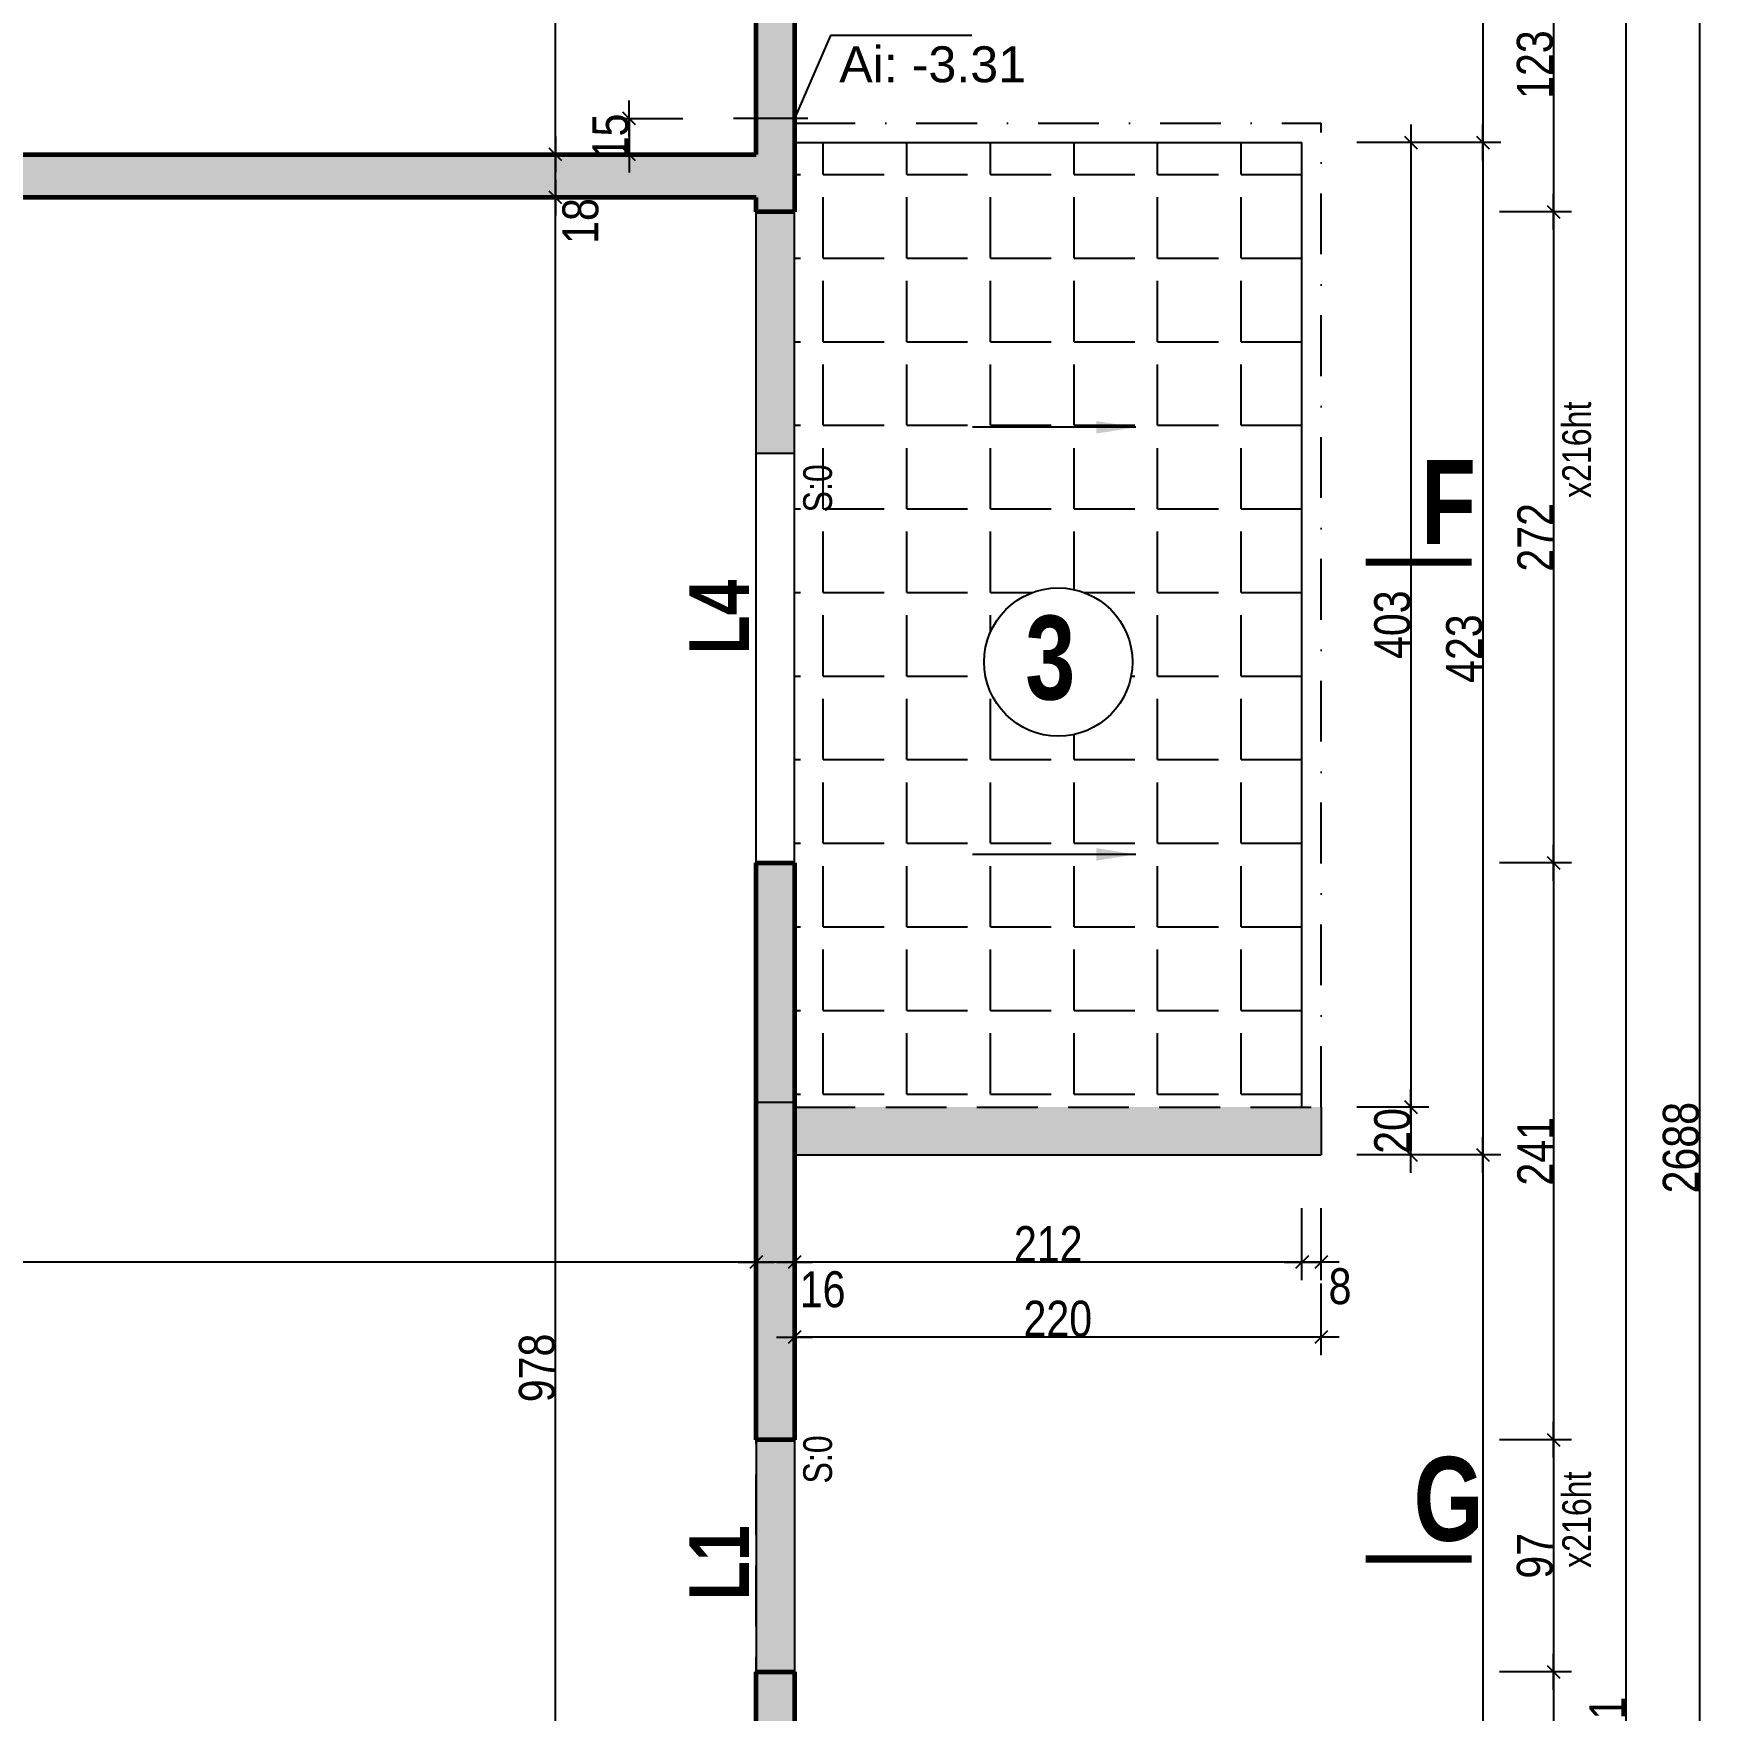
# Model space of a CAD drawing. Header units: millimetres. Extents: x -1921 to 5237, y 0 to 8595.
# Drawn here: x 1537 to 2240, y 5737 to 6437 of the extents above; entities that cross this region are included whole.
import ezdxf
from ezdxf.enums import TextEntityAlignment as Align

# ---------------------------------------------------------------- set-up
doc = ezdxf.new("R2010")
doc.units = ezdxf.units.MM
doc.linetypes.add('CACHEX2', pattern=[19.05, 12.7, -6.35])
doc.linetypes.add('TIRETPTX2', pattern=[50.8, 25.4, -12.7, 0, -12.7])
for name, color, linetype in [('01_cote_gen', 4, 'Continuous'), ('01_isolant ext', 2, 'TIRETPTX2'), ('01_linteaux', 2, 'Continuous'), ('01_murs_sup', 2, 'CACHEX2'), ('01_poch_BN', 9, 'Continuous'), ('01_poch_murs', 253, 'Continuous'), ('01_resv', 32, 'Continuous'), ('01_texte', 230, 'Continuous'), ('AA_COTES', 2, 'Continuous')]:
    doc.layers.add(name, color=color, linetype=linetype)
doc.layers.add('01_murs_coup', color=5, linetype='Continuous', lineweight=60)
doc.styles.add('ARIAL', font='arial.ttf')
doc.styles.add('impact', font='impact.ttf')
doc.styles.add('MATTE_TXT', font='arial.ttf')
doc.styles.add('STYLE2', font='ARIALN.TTF')
doc.dimstyles.new('JB50', dxfattribs={"dimscale": 0.1, "dimtxt": 150, "dimasz": 15, "dimexe": 0.1, "dimexo": 0.1, "dimgap": 0.09, "dimtad": 1, "dimdec": 1, "dimdsep": 46, "dimtxsty": 'STYLE2', "dimblk1": 'BOND_G', "dimblk2": 'BOND_D', "dimsah": 1, "dimcen": 1.5, "dimdle": 0.01, "dimse1": 1, "dimse2": 1, "dimclrd": 4, "dimclre": 2, "dimclrt": 6, "dimazin": 2, "dimtfac": 2.333333, "dimtdec": 1, "dimtix": 1, "dimtmove": 2, "dimatfit": 3, "dimldrblk": 'BOND_G', "dimfxl": 1, "dimtolj": 1, "dimtzin": 0, "dimarcsym": 0})
pattern_1 = [(135, (-32158.9156, 27422.237), (-11.2253202, 9e-16), [7.9375, -7.9375])]

# ---------------------------------------------------------------- blocks, each defined once
blk = doc.blocks.new('BOND_G')
at = {"layer": 'AA_COTES', "color": 0}
for p, q in [((0, -5), (0, 15)), ((5, 0), (-5, 0)), ((1.77, 1.77), (-1.77, -1.77))]:
    blk.add_line(p, q, dxfattribs=at)
blk = doc.blocks.new('BOND_D')
at = {"layer": 'AA_COTES', "color": 0}
for p, q in [((0, 5), (0, -15)), ((5, 0), (-5, 0)), ((-1.77, -1.77), (1.77, 1.77))]:
    blk.add_line(p, q, dxfattribs=at)
blk = doc.blocks.new('*D11')
at = {"layer": '01_cote_gen', "color": 4, "lineweight": -2, "transparency": 16777216}
blk.add_line((1755.08, 5392.4), (1755.08, 6367.4), dxfattribs=at)
at = {"layer": 'DEFPOINTS', "color": 0}
for p in [(1747.57, 6368.9), (1755.08, 6368.9), (1747.58, 5390.9)]:
    blk.add_point(p, dxfattribs=at)
at = {"layer": '01_cote_gen', "color": 4, "lineweight": -2, "transparency": 16777216, "xscale": 1.5, "yscale": 1.5, "zscale": 1.5}
for name, p, rotation in [('BOND_D', (1755.08, 6368.9), 90), ('BOND_G', (1755.08, 5390.9), 270)]:
    blk.add_blockref(name, p, dxfattribs=dict(at, rotation=rotation))
at = {"layer": '01_cote_gen', "color": 6, "transparency": 16777216, "insert": (1747.41, 5879.9), "char_height": 15, "attachment_point": 5, "rotation": 90, "style": 'STYLE2'}
blk.add_mtext('\\A1;978', dxfattribs=at)
blk = doc.blocks.new('*D12')
at = {"layer": '01_cote_gen', "color": 4, "lineweight": -2, "transparency": 16777216}
blk.add_line((1755.08, 6370.4), (1755.08, 6385.4), dxfattribs=at)
at = {"layer": 'DEFPOINTS', "color": 0}
for p in [(1711.99, 6386.9), (1755.08, 6386.9), (1711.99, 6368.9)]:
    blk.add_point(p, dxfattribs=at)
at = {"layer": '01_cote_gen', "color": 4, "lineweight": -2, "transparency": 16777216, "xscale": 1.5, "yscale": 1.5, "zscale": 1.5}
for name, p, rotation in [('BOND_D', (1755.08, 6386.9), 90), ('BOND_G', (1755.08, 6368.9), 270)]:
    blk.add_blockref(name, p, dxfattribs=dict(at, rotation=rotation))
at = {"layer": '01_cote_gen', "color": 6, "transparency": 16777216, "insert": (1765.58, 6359.08), "char_height": 15, "attachment_point": 5, "rotation": 90, "style": 'STYLE2'}
blk.add_mtext('\\A1;18', dxfattribs=at)
blk = doc.blocks.new('*D13')
at = {"layer": '01_cote_gen', "color": 4, "lineweight": -2, "transparency": 16777216}
blk.add_line((1755.08, 6388.4), (1755.08, 7298.4), dxfattribs=at)
at = {"layer": 'DEFPOINTS', "color": 0}
for p in [(1747.58, 7299.9), (1755.08, 7299.9), (1747.58, 6386.9)]:
    blk.add_point(p, dxfattribs=at)
at = {"layer": '01_cote_gen', "color": 4, "lineweight": -2, "transparency": 16777216, "xscale": 1.5, "yscale": 1.5, "zscale": 1.5}
for name, p, rotation in [('BOND_D', (1755.08, 7299.9), 90), ('BOND_G', (1755.08, 6386.9), 270)]:
    blk.add_blockref(name, p, dxfattribs=dict(at, rotation=rotation))
at = {"layer": '01_cote_gen', "color": 6, "transparency": 16777216, "insert": (1747.41, 6843.4), "char_height": 15, "attachment_point": 5, "rotation": 90, "style": 'STYLE2'}
blk.add_mtext('\\A1;913', dxfattribs=at)
blk = doc.blocks.new('*D15')
at = {"layer": '01_cote_gen', "color": 4, "lineweight": -2, "transparency": 16777216}
blk.add_line((2232.91, 7314.4), (2232.91, 4629.42), dxfattribs=at)
at = {"layer": 'DEFPOINTS', "color": 0}
for p in [(2143.47, 7315.9), (2143.74, 4627.92), (2232.91, 4627.92)]:
    blk.add_point(p, dxfattribs=at)
at = {"layer": '01_cote_gen', "color": 4, "lineweight": -2, "transparency": 16777216, "xscale": 1.5, "yscale": 1.5, "zscale": 1.5}
for name, p, rotation in [('BOND_G', (2232.91, 7315.9), 90), ('BOND_D', (2232.91, 4627.92), 270)]:
    blk.add_blockref(name, p, dxfattribs=dict(at, rotation=rotation))
at = {"layer": '01_cote_gen', "color": 6, "transparency": 16777216, "insert": (2225.25, 5971.91), "char_height": 15, "attachment_point": 5, "rotation": 90, "style": 'STYLE2'}
blk.add_mtext('\\A1;2688', dxfattribs=at)
blk = doc.blocks.new('*D52')
at = {"layer": '01_cote_gen', "color": 4, "lineweight": -2, "transparency": 16777216}
blk.add_line((2202.17, 6817.41), (2202.17, 4629.42), dxfattribs=at)
at = {"layer": 'DEFPOINTS', "color": 0}
for p in [(2162.95, 6818.91), (2143.48, 4627.92), (2202.17, 4627.92)]:
    blk.add_point(p, dxfattribs=at)
at = {"layer": '01_cote_gen', "color": 4, "lineweight": -2, "transparency": 16777216, "xscale": 1.5, "yscale": 1.5, "zscale": 1.5}
for name, p, rotation in [('BOND_G', (2202.17, 6818.91), 90), ('BOND_D', (2202.17, 4627.92), 270)]:
    blk.add_blockref(name, p, dxfattribs=dict(at, rotation=rotation))
at = {"layer": '01_cote_gen', "color": 6, "transparency": 16777216, "insert": (2194.51, 5723.41), "char_height": 15, "attachment_point": 5, "rotation": 90, "style": 'STYLE2'}
blk.add_mtext('\\A1;2191', dxfattribs=at)
blk = doc.blocks.new('*D56')
at = {"layer": '01_cote_gen', "color": 4, "lineweight": -2, "transparency": 16777216}
blk.add_line((2171.93, 6484.41), (2171.93, 6364.41), dxfattribs=at)
at = {"layer": 'DEFPOINTS', "color": 0}
for p in [(2143.47, 6485.91), (2143.47, 6362.91), (2171.93, 6362.91)]:
    blk.add_point(p, dxfattribs=at)
at = {"layer": '01_cote_gen', "color": 4, "lineweight": -2, "transparency": 16777216, "xscale": 1.5, "yscale": 1.5, "zscale": 1.5}
for name, p, rotation in [('BOND_G', (2171.93, 6485.91), 90), ('BOND_D', (2171.93, 6362.91), 270)]:
    blk.add_blockref(name, p, dxfattribs=dict(at, rotation=rotation))
at = {"layer": '01_cote_gen', "color": 6, "transparency": 16777216, "insert": (2164.27, 6424.41), "char_height": 15, "attachment_point": 5, "rotation": 90, "style": 'STYLE2'}
blk.add_mtext('\\A1;123', dxfattribs=at)
blk = doc.blocks.new('*D57')
at = {"layer": '01_cote_gen', "color": 4, "lineweight": -2, "transparency": 16777216}
blk.add_line((2171.93, 6361.41), (2171.93, 6092.41), dxfattribs=at)
at = {"layer": 'DEFPOINTS', "color": 0}
for p in [(2149.43, 6362.91), (2143.47, 6090.91), (2171.93, 6090.91)]:
    blk.add_point(p, dxfattribs=at)
at = {"layer": '01_cote_gen', "color": 4, "lineweight": -2, "transparency": 16777216, "xscale": 1.5, "yscale": 1.5, "zscale": 1.5}
for name, p, rotation in [('BOND_G', (2171.93, 6362.91), 90), ('BOND_D', (2171.93, 6090.91), 270)]:
    blk.add_blockref(name, p, dxfattribs=dict(at, rotation=rotation))
at = {"layer": '01_cote_gen', "color": 6, "transparency": 16777216, "insert": (2164.39, 6226.91), "char_height": 15, "attachment_point": 5, "rotation": 90, "style": 'STYLE2'}
blk.add_mtext('\\A1;272', dxfattribs=at)
blk = doc.blocks.new('*D58')
at = {"layer": '01_cote_gen', "color": 4, "lineweight": -2, "transparency": 16777216}
blk.add_line((2171.93, 6089.41), (2171.93, 5851.41), dxfattribs=at)
at = {"layer": 'DEFPOINTS', "color": 0}
for p in [(2143.47, 6090.91), (2143.47, 5849.91), (2171.93, 5849.91)]:
    blk.add_point(p, dxfattribs=at)
at = {"layer": '01_cote_gen', "color": 4, "lineweight": -2, "transparency": 16777216, "xscale": 1.5, "yscale": 1.5, "zscale": 1.5}
for name, p, rotation in [('BOND_G', (2171.93, 6090.91), 90), ('BOND_D', (2171.93, 5849.91), 270)]:
    blk.add_blockref(name, p, dxfattribs=dict(at, rotation=rotation))
at = {"layer": '01_cote_gen', "color": 6, "transparency": 16777216, "insert": (2164.39, 5970.41), "char_height": 15, "attachment_point": 5, "rotation": 90, "style": 'STYLE2'}
blk.add_mtext('\\A1;241', dxfattribs=at)
blk = doc.blocks.new('*D59')
at = {"layer": '01_cote_gen', "color": 4, "lineweight": -2, "transparency": 16777216}
blk.add_line((2171.93, 5848.41), (2171.93, 5754.41), dxfattribs=at)
at = {"layer": 'DEFPOINTS', "color": 0}
for p in [(2149.43, 5849.91), (2143.47, 5752.91), (2171.93, 5752.91)]:
    blk.add_point(p, dxfattribs=at)
at = {"layer": '01_cote_gen', "color": 4, "lineweight": -2, "transparency": 16777216, "xscale": 1.5, "yscale": 1.5, "zscale": 1.5}
for name, p, rotation in [('BOND_G', (2171.93, 5849.91), 90), ('BOND_D', (2171.93, 5752.91), 270)]:
    blk.add_blockref(name, p, dxfattribs=dict(at, rotation=rotation))
at = {"layer": '01_cote_gen', "color": 6, "transparency": 16777216, "insert": (2164.27, 5801.41), "char_height": 15, "attachment_point": 5, "rotation": 90, "style": 'STYLE2'}
blk.add_mtext('\\A1;97', dxfattribs=at)
blk = doc.blocks.new('*D60')
at = {"layer": '01_cote_gen', "color": 4, "lineweight": -2, "transparency": 16777216}
blk.add_line((2171.93, 5751.41), (2171.93, 5563.4), dxfattribs=at)
at = {"layer": 'DEFPOINTS', "color": 0}
for p in [(2143.47, 5752.91), (2143.47, 5561.9), (2171.93, 5561.9)]:
    blk.add_point(p, dxfattribs=at)
at = {"layer": '01_cote_gen', "color": 4, "lineweight": -2, "transparency": 16777216, "xscale": 1.5, "yscale": 1.5, "zscale": 1.5}
for name, p, rotation in [('BOND_G', (2171.93, 5752.91), 90), ('BOND_D', (2171.93, 5561.9), 270)]:
    blk.add_blockref(name, p, dxfattribs=dict(at, rotation=rotation))
at = {"layer": '01_cote_gen', "color": 6, "transparency": 16777216, "insert": (2164.27, 5657.4), "char_height": 15, "attachment_point": 5, "rotation": 90, "style": 'STYLE2'}
blk.add_mtext('\\A1;191', dxfattribs=at)
blk = doc.blocks.new('*D462')
at = {"layer": '01_cote_gen', "color": 4, "lineweight": -2, "ltscale": 2, "transparency": 16777216}
blk.add_line((2142.41, 6817.41), (2142.41, 6393.41), dxfattribs=at)
at = {"layer": 'DEFPOINTS', "color": 0, "ltscale": 2}
for p in [(2149.43, 6818.91), (2066.92, 6391.91), (2142.41, 6391.91)]:
    blk.add_point(p, dxfattribs=at)
at = {"layer": '01_cote_gen', "color": 4, "lineweight": -2, "ltscale": 2, "transparency": 16777216, "xscale": 1.5, "yscale": 1.5, "zscale": 1.5}
for name, p, rotation in [('BOND_G', (2142.41, 6818.91), 90), ('BOND_D', (2142.41, 6391.91), 270)]:
    blk.add_blockref(name, p, dxfattribs=dict(at, rotation=rotation))
at = {"layer": '01_cote_gen', "color": 6, "ltscale": 2, "transparency": 16777216, "insert": (2134.87, 6605.41), "char_height": 15, "attachment_point": 5, "rotation": 90, "style": 'STYLE2'}
blk.add_mtext('\\A1;427', dxfattribs=at)
blk = doc.blocks.new('*D463')
at = {"layer": '01_cote_gen', "color": 4, "lineweight": -2, "ltscale": 2, "transparency": 16777216}
blk.add_line((2142.41, 6390.41), (2142.41, 5970.41), dxfattribs=at)
at = {"layer": 'DEFPOINTS', "color": 0, "ltscale": 2}
for p in [(2066.92, 6391.91), (2074.92, 5968.91), (2142.41, 5968.91)]:
    blk.add_point(p, dxfattribs=at)
at = {"layer": '01_cote_gen', "color": 4, "lineweight": -2, "ltscale": 2, "transparency": 16777216, "xscale": 1.5, "yscale": 1.5, "zscale": 1.5}
for name, p, rotation in [('BOND_G', (2142.41, 6391.91), 90), ('BOND_D', (2142.41, 5968.91), 270)]:
    blk.add_blockref(name, p, dxfattribs=dict(at, rotation=rotation))
at = {"layer": '01_cote_gen', "color": 6, "ltscale": 2, "transparency": 16777216, "insert": (2134.74, 6180.41), "char_height": 15, "attachment_point": 5, "rotation": 90, "style": 'STYLE2'}
blk.add_mtext('\\A1;423', dxfattribs=at)
blk = doc.blocks.new('*D464')
at = {"layer": '01_cote_gen', "color": 4, "lineweight": -2, "ltscale": 2, "transparency": 16777216}
blk.add_line((2112.37, 6390.41), (2112.37, 5990.41), dxfattribs=at)
at = {"layer": 'DEFPOINTS', "color": 0, "ltscale": 2}
for p in [(2066.92, 6391.91), (2035.03, 5988.91), (2112.37, 5988.91)]:
    blk.add_point(p, dxfattribs=at)
at = {"layer": '01_cote_gen', "color": 4, "lineweight": -2, "ltscale": 2, "transparency": 16777216, "xscale": 1.5, "yscale": 1.5, "zscale": 1.5}
for name, p, rotation in [('BOND_G', (2112.37, 6391.91), 90), ('BOND_D', (2112.37, 5988.91), 270)]:
    blk.add_blockref(name, p, dxfattribs=dict(at, rotation=rotation))
at = {"layer": '01_cote_gen', "color": 6, "ltscale": 2, "transparency": 16777216, "insert": (2104.7, 6190.41), "char_height": 15, "attachment_point": 5, "rotation": 90, "style": 'STYLE2'}
blk.add_mtext('\\A1;403', dxfattribs=at)
blk = doc.blocks.new('*D465')
at = {"layer": '01_cote_gen', "color": 4, "lineweight": -2, "ltscale": 2, "transparency": 16777216}
blk.add_line((2112.37, 5987.41), (2112.37, 5970.41), dxfattribs=at)
at = {"layer": 'DEFPOINTS', "color": 0, "ltscale": 2}
for p in [(2011.03, 5988.91), (2011.03, 5968.91), (2112.37, 5968.91)]:
    blk.add_point(p, dxfattribs=at)
at = {"layer": '01_cote_gen', "color": 4, "lineweight": -2, "ltscale": 2, "transparency": 16777216, "xscale": 1.5, "yscale": 1.5, "zscale": 1.5}
for name, p, rotation in [('BOND_G', (2112.37, 5988.91), 90), ('BOND_D', (2112.37, 5968.91), 270)]:
    blk.add_blockref(name, p, dxfattribs=dict(at, rotation=rotation))
at = {"layer": '01_cote_gen', "color": 6, "ltscale": 2, "transparency": 16777216, "insert": (2104.7, 5978.91), "char_height": 15, "attachment_point": 5, "rotation": 90, "style": 'STYLE2'}
blk.add_mtext('\\A1;20', dxfattribs=at)
blk = doc.blocks.new('*D466')
at = {"layer": '01_cote_gen', "color": 4, "lineweight": -2, "ltscale": 2, "transparency": 16777216}
blk.add_line((2142.41, 5967.41), (2142.41, 5395.41), dxfattribs=at)
at = {"layer": 'DEFPOINTS', "color": 0, "ltscale": 2}
for p in [(2119.91, 5968.91), (2066.92, 5393.91), (2142.41, 5393.91)]:
    blk.add_point(p, dxfattribs=at)
at = {"layer": '01_cote_gen', "color": 4, "lineweight": -2, "ltscale": 2, "transparency": 16777216, "xscale": 1.5, "yscale": 1.5, "zscale": 1.5}
for name, p, rotation in [('BOND_G', (2142.41, 5968.91), 90), ('BOND_D', (2142.41, 5393.91), 270)]:
    blk.add_blockref(name, p, dxfattribs=dict(at, rotation=rotation))
at = {"layer": '01_cote_gen', "color": 6, "ltscale": 2, "transparency": 16777216, "insert": (2134.78, 5681.41), "char_height": 15, "attachment_point": 5, "rotation": 90, "style": 'STYLE2'}
blk.add_mtext('\\A1;575', dxfattribs=at)
blk = doc.blocks.new('*D624')
at = {"layer": '01_cote_gen', "color": 4, "lineweight": -2, "transparency": 16777216}
blk.add_line((2073.42, 5892.71), (1856.42, 5892.71), dxfattribs=at)
at = {"layer": 'DEFPOINTS', "color": 0}
for p in [(2074.92, 5968.91), (1854.92, 5926.95), (1854.92, 5892.71)]:
    blk.add_point(p, dxfattribs=at)
at = {"layer": '01_cote_gen', "color": 4, "lineweight": -2, "transparency": 16777216, "xscale": 1.5, "yscale": 1.5, "zscale": 1.5, "rotation": 180}
blk.add_blockref('BOND_D', (1854.92, 5892.71), dxfattribs=at)
at = {"layer": '01_cote_gen', "color": 4, "lineweight": -2, "transparency": 16777216, "xscale": 1.5, "yscale": 1.5, "zscale": 1.5}
blk.add_blockref('BOND_G', (2074.92, 5892.71), dxfattribs=at)
at = {"layer": '01_cote_gen', "color": 6, "transparency": 16777216, "insert": (1964.92, 5900.38), "char_height": 15, "attachment_point": 5, "style": 'STYLE2'}
blk.add_mtext('\\A1;220', dxfattribs=at)
blk = doc.blocks.new('*D625')
at = {"layer": '01_cote_gen', "color": 4, "lineweight": -2, "transparency": 16777216}
blk.add_line((2073.42, 5924.1), (2068.42, 5924.1), dxfattribs=at)
at = {"layer": 'DEFPOINTS', "color": 0}
for p in [(2066.92, 5988.91), (2074.92, 5968.91), (2066.92, 5924.1)]:
    blk.add_point(p, dxfattribs=at)
at = {"layer": '01_cote_gen', "color": 4, "lineweight": -2, "transparency": 16777216, "xscale": 1.5, "yscale": 1.5, "zscale": 1.5, "rotation": 180}
blk.add_blockref('BOND_D', (2066.92, 5924.1), dxfattribs=at)
at = {"layer": '01_cote_gen', "color": 4, "lineweight": -2, "transparency": 16777216, "xscale": 1.5, "yscale": 1.5, "zscale": 1.5}
blk.add_blockref('BOND_G', (2074.92, 5924.1), dxfattribs=at)
at = {"layer": '01_cote_gen', "color": 6, "transparency": 16777216, "insert": (2082.81, 5913.94), "char_height": 15, "attachment_point": 5, "style": 'STYLE2'}
blk.add_mtext('\\A1;8', dxfattribs=at)
blk = doc.blocks.new('*D626')
at = {"layer": '01_cote_gen', "color": 4, "lineweight": -2, "transparency": 16777216}
blk.add_line((2065.42, 5924.1), (1856.42, 5924.1), dxfattribs=at)
at = {"layer": 'DEFPOINTS', "color": 0}
for p in [(1854.92, 5938.54), (2066.92, 5938.54), (1854.92, 5924.1)]:
    blk.add_point(p, dxfattribs=at)
at = {"layer": '01_cote_gen', "color": 4, "lineweight": -2, "transparency": 16777216, "xscale": 1.5, "yscale": 1.5, "zscale": 1.5, "rotation": 180}
blk.add_blockref('BOND_D', (1854.92, 5924.1), dxfattribs=at)
at = {"layer": '01_cote_gen', "color": 4, "lineweight": -2, "transparency": 16777216, "xscale": 1.5, "yscale": 1.5, "zscale": 1.5}
blk.add_blockref('BOND_G', (2066.92, 5924.1), dxfattribs=at)
at = {"layer": '01_cote_gen', "color": 6, "transparency": 16777216, "insert": (1960.92, 5931.64), "char_height": 15, "attachment_point": 5, "style": 'STYLE2'}
blk.add_mtext('\\A1;212', dxfattribs=at)
blk = doc.blocks.new('*D627')
at = {"layer": '01_cote_gen', "color": 4, "lineweight": -2, "transparency": 16777216}
blk.add_line((1853.42, 5924.1), (1840.42, 5924.1), dxfattribs=at)
at = {"layer": 'DEFPOINTS', "color": 0}
for p in [(1838.92, 5946.6), (1854.92, 5946.6), (1838.92, 5924.1)]:
    blk.add_point(p, dxfattribs=at)
at = {"layer": '01_cote_gen', "color": 4, "lineweight": -2, "transparency": 16777216, "xscale": 1.5, "yscale": 1.5, "zscale": 1.5, "rotation": 180}
blk.add_blockref('BOND_D', (1838.92, 5924.1), dxfattribs=at)
at = {"layer": '01_cote_gen', "color": 4, "lineweight": -2, "transparency": 16777216, "xscale": 1.5, "yscale": 1.5, "zscale": 1.5}
blk.add_blockref('BOND_G', (1854.92, 5924.1), dxfattribs=at)
at = {"layer": '01_cote_gen', "color": 6, "transparency": 16777216, "insert": (1866.68, 5912.66), "char_height": 15, "attachment_point": 5, "style": 'STYLE2'}
blk.add_mtext('\\A1;16', dxfattribs=at)
blk = doc.blocks.new('*D628')
at = {"layer": '01_cote_gen', "color": 4, "lineweight": -2, "transparency": 16777216}
blk.add_line((1837.42, 5924.1), (1169.42, 5924.1), dxfattribs=at)
at = {"layer": 'DEFPOINTS', "color": 0}
for p in [(1167.92, 5944.53), (1838.92, 5944.52), (1167.92, 5924.1)]:
    blk.add_point(p, dxfattribs=at)
at = {"layer": '01_cote_gen', "color": 4, "lineweight": -2, "transparency": 16777216, "xscale": 1.5, "yscale": 1.5, "zscale": 1.5, "rotation": 180}
blk.add_blockref('BOND_D', (1167.92, 5924.1), dxfattribs=at)
at = {"layer": '01_cote_gen', "color": 4, "lineweight": -2, "transparency": 16777216, "xscale": 1.5, "yscale": 1.5, "zscale": 1.5}
blk.add_blockref('BOND_G', (1838.92, 5924.1), dxfattribs=at)
at = {"layer": '01_cote_gen', "color": 6, "transparency": 16777216, "insert": (1503.42, 5931.77), "char_height": 15, "attachment_point": 5, "style": 'STYLE2'}
blk.add_mtext('\\A1;671', dxfattribs=at)
blk = doc.blocks.new('*D651')
at = {"layer": '01_resv', "color": 4, "lineweight": -2, "transparency": 16777216}
for p, q in [((1785.81, 6403.38), (1785.81, 6404.88)), ((1785.81, 6401.88), (1785.81, 6386.9)), ((1785.81, 6385.4), (1785.81, 6383.9))]:
    blk.add_line(p, q, dxfattribs=at)
at = {"layer": 'DEFPOINTS', "color": 0}
for p in [(1841.42, 6401.88), (1785.81, 6386.9), (1838.92, 6386.9)]:
    blk.add_point(p, dxfattribs=at)
at = {"layer": '01_resv', "color": 4, "lineweight": -2, "transparency": 16777216, "xscale": 1.5, "yscale": 1.5, "zscale": 1.5}
for name, p, rotation in [('BOND_G', (1785.81, 6401.88), 270), ('BOND_D', (1785.81, 6386.9), 90)]:
    blk.add_blockref(name, p, dxfattribs=dict(at, rotation=rotation))
at = {"layer": '01_resv', "color": 6, "transparency": 16777216, "insert": (1778.14, 6394.39), "char_height": 15, "attachment_point": 5, "rotation": 90, "style": 'STYLE2'}
blk.add_mtext('\\A1;15', dxfattribs=at)

msp = doc.modelspace()

# ---------------------------------------------------------------- hatches: boundary and pattern name
at = {"layer": '01_murs_sup', "ltscale": 2}
h = msp.add_hatch(dxfattribs=at)
h.set_pattern_fill('DASH', color=256, scale=2.5, angle=135)
h.set_pattern_definition(pattern_1)
h.paths.add_polyline_path([(1855.99, 6838.91), (1854.92, 6838.91), (1838.92, 6840.91), (1838.92, 6386.9), (1167.92, 6386.9), (1167.92, 6686.9), (1149.92, 6686.9), (1149.92, 5740.9), (1167.92, 5740.9), (1167.92, 6368.9), (1838.92, 6368.9), (1838.92, 6261.91), (1854.92, 6261.91), (1854.92, 6818.91), (1855.99, 6818.91)])
h = msp.add_hatch(dxfattribs=at)
h.set_pattern_fill('DASH', color=256, scale=2.5, angle=135)
h.set_pattern_definition(pattern_1)
h.paths.add_polyline_path([(336.92, 6007.92), (364.92, 6007.92), (364.92, 6023.92), (320.92, 6023.92), (320.92, 5895.92), (336.92, 5895.92)])
h.paths.add_polyline_path([(336.92, 5798.92), (320.92, 5798.92), (320.92, 5457.91), (548.92, 5457.91), (548.92, 5437.91), (564.92, 5437.91), (564.92, 5457.91), (1007.96, 5457.91), (1007.93, 5004.84), (1025.92, 5004.84), (1025.92, 5726.91), (1007.92, 5726.91), (1007.92, 5475.91), (336.92, 5475.91)])
h.paths.add_polyline_path([(1167.92, 5638.9), (1149.92, 5638.9), (1149.92, 5372.9), (1184.92, 5372.9), (1184.92, 5196.9), (1149.92, 5196.91), (1149.92, 5039.91), (1167.92, 5039.91), (1167.92, 5178.91), (1202.92, 5178.91), (1202.92, 5372.9), (1838.92, 5372.9), (1838.92, 5346.91), (1854.92, 5346.91), (1854.92, 5968.91), (2074.92, 5968.91), (2074.92, 5988.91), (1854.92, 5988.91), (1854.92, 5990.91), (1838.92, 5990.91), (1838.92, 5390.9), (1167.92, 5390.9)])
h.paths.add_polyline_path([(1167.92, 4937.91), (1149.92, 4937.91), (1149.92, 4645.92), (1142.92, 4645.92), (1142.92, 4627.85), (1854.92, 4627.85), (1854.92, 5061.91), (2074.92, 5061.91), (2074.92, 5081.91), (1854.92, 5081.91), (1854.92, 5164.91), (1838.92, 5164.91), (1838.92, 4645.85), (1167.92, 4645.85)])
h.paths.add_polyline_path([(1040.92, 4645.85), (990.92, 4645.92), (990.92, 4878.92), (1025.92, 4878.92), (1025.92, 4902.84), (1007.92, 4902.84), (1007.92, 4894.92), (972.92, 4894.92), (972.92, 4645.92), (821.92, 4645.85), (821.92, 4627.85), (1040.92, 4627.85)])
h.paths.add_polyline_path([(819.9, 4645.85), (336.92, 4645.92), (336.92, 4963.91), (320.92, 4963.91), (320.92, 4627.92), (819.9, 4627.85)])
h.paths.add_polyline_path([(336.92, 5172.91), (364.92, 5172.91), (364.92, 5188.91), (320.92, 5188.91), (320.92, 5060.91), (336.92, 5060.91)], flags=17)
h.paths.add_polyline_path([(564.92, 5340.91), (548.92, 5340.91), (548.92, 5188.91), (461.92, 5188.91), (461.92, 5172.91), (564.92, 5172.91)], flags=17)
at = {"layer": '01_poch_BN'}
h = msp.add_hatch(dxfattribs=at)
h.set_pattern_fill('ANGLE', color=256, scale=5)
h.set_pattern_definition([(0, (-40566.967, 43643.463), (0, 34.925), [25.4, -9.525]), (90, (-40566.967, 43643.463), (-34.925, 2e-15), [25.4, -9.525])])
h.paths.add_polyline_path([(2066.92, 6391.91), (1854.92, 6391.91), (1854.92, 6362.91), (1854.92, 6090.91), (1854.92, 5988.91), (2066.92, 5988.91)])
h.paths.add_polyline_path([(1996.09, 6174.81, -1), (1934.13, 6174.81, -1)], flags=16)
h.paths.add_polyline_path([(1940.93, 6149.41), (1982.6, 6149.41), (1982.6, 6203.98), (1940.93, 6203.98)], flags=24)
h.paths.add_polyline_path([(1873.93, 6234.22), (1873.93, 6260.55), (1855.32, 6260.55), (1855.32, 6234.22)], flags=24)
at = {"layer": '01_poch_murs'}
h = msp.add_hatch(color=256, dxfattribs=at)
h.dxf.hatch_style = 1
h.paths.add_polyline_path([(1471.92, 7315.9), (1469.92, 7315.9), (1469.92, 7527.91), (1449.92, 7527.91), (1449.92, 7315.9), (1335.92, 7315.9), (1335.92, 7299.9), (1471.92, 7299.9)])
h.paths.add_polyline_path([(1854.92, 7315.9), (1652.92, 7315.9), (1652.92, 7299.9), (1838.92, 7299.9), (1838.92, 7111.91), (1854.92, 7111.91)])
h.paths.add_polyline_path([(1167.92, 6638.9), (1149.92, 6638.9), (1167.92, 6638.9), (1167.92, 6368.9), (1838.92, 6368.9), (1838.92, 6362.91), (1854.92, 6362.91), (1854.92, 6485.91), (1838.92, 6485.91), (1838.92, 6386.9), (1167.92, 6386.9)])
h = msp.add_hatch(color=256, dxfattribs=at)
h.dxf.hatch_style = 1
h.paths.add_polyline_path([(1854.92, 6090.91), (1838.92, 6090.91), (1838.92, 5849.91), (1854.92, 5849.91)])
h.paths.add_polyline_path([(1854.92, 5752.91), (1838.92, 5752.91), (1838.92, 5561.9), (1854.92, 5561.9)])
h.paths.add_polyline_path([(1167.92, 5638.9), (1149.92, 5638.9), (1149.92, 5372.9), (1184.92, 5372.9), (1184.92, 5196.9), (1149.92, 5196.91), (1149.92, 5039.91), (1167.92, 5039.91), (1167.92, 5178.91), (1202.92, 5178.91), (1202.92, 5372.9), (1838.92, 5372.9), (1838.92, 5256.9), (1854.92, 5256.9), (1854.92, 5464.9), (1838.92, 5464.9), (1838.92, 5390.9), (1167.92, 5390.9)])

# ---------------------------------------------------------------- linework, layer by layer
at = {"layer": '01_isolant ext'}
for p in [(1854.92, 6399.91), (2074.92, 5988.91)]:
    msp.add_line(p, (2074.92, 6399.91), dxfattribs=at)
at = {"layer": '01_linteaux'}
for p, q in [((1854.92, 6391.91), (2066.92, 6391.91)), ((2066.92, 5988.91), (2066.92, 6391.91)), ((1838.92, 6090.91), (1838.92, 6362.91)), ((1854.92, 6090.91), (1854.92, 6362.91)), ((2074.92, 5988.91), (2074.92, 5968.91)), ((1854.92, 5968.91), (2074.92, 5968.91)), ((1838.92, 5849.91), (1838.92, 5752.91)), ((1854.92, 5849.91), (1854.92, 5752.91))]:
    msp.add_line(p, q, dxfattribs=at)
at = {"layer": '01_murs_coup'}
for p, q in [((1838.92, 6386.9), (1838.92, 6485.91)), ((1854.92, 6485.91), (1854.92, 6362.91)), ((1167.92, 6386.9), (1838.92, 6386.9)), ((1838.92, 6368.9), (1167.92, 6368.9)), ((1838.92, 6362.91), (1838.92, 6368.9)), ((1854.92, 6362.91), (1838.92, 6362.91)), ((1838.92, 6090.91), (1854.92, 6090.91)), ((1838.92, 5849.91), (1838.92, 6090.91)), ((1854.92, 6090.91), (1854.92, 5849.91)), ((1854.92, 5849.91), (1838.92, 5849.91)), ((1838.92, 5752.91), (1854.92, 5752.91)), ((1838.92, 5561.9), (1838.92, 5752.91)), ((1854.92, 5752.91), (1854.92, 5561.9))]:
    msp.add_line(p, q, dxfattribs=at)
at = {"layer": '01_murs_sup', "ltscale": 2}
for p, q in [((1838.92, 6840.91), (1838.92, 6386.9)), ((1854.92, 6261.91), (1854.92, 6818.91)), ((1167.92, 6386.9), (1838.92, 6386.9)), ((1838.92, 6368.9), (1167.92, 6368.9)), ((1838.92, 6261.91), (1838.92, 6368.9)), ((1854.92, 6261.91), (1838.92, 6261.91)), ((1838.92, 5990.91), (1854.92, 5990.91)), ((1838.92, 5390.9), (1838.92, 5990.91)), ((1854.92, 5990.91), (1854.92, 5988.91)), ((1854.92, 5988.91), (2074.92, 5988.91)), ((1854.92, 5968.91), (1854.92, 5346.91))]:
    msp.add_line(p, q, dxfattribs=at)
at = {"layer": '01_resv'}
msp.add_line((1860.56, 6401.88), (1829.5, 6401.88), dxfattribs=at)
msp.add_solid([(1839.25, 6394.08), (1855.24, 6394.08), (1855.24, 6409.88), (1839.25, 6409.87)], dxfattribs=at)
at = {"layer": '01_texte'}
for p, q in [((1869.92, 6436.54), (1854.92, 6401.88)), ((1929.02, 6436.54), (1869.92, 6436.54)), ((1997.5, 6272.88), (1929.26, 6272.88)), ((1997.5, 6094.45), (1929.26, 6094.45))]:
    msp.add_line(p, q, dxfattribs=at)
at = {"layer": '01_texte', "const_width": 3}
for points in [[(2137.81, 6216.54), (2093.56, 6216.54)], [(2137.81, 5800.04), (2093.56, 5800.04)]]:
    msp.add_lwpolyline(points, dxfattribs=at)
at = {"layer": '01_texte'}
msp.add_circle((1965.11, 6174.81), 30.98, dxfattribs=at)
for points in [[(1997.5, 6272.88), (1981.06, 6275.49), (1981.06, 6272.88)], [(1997.5, 6272.88), (1981.06, 6270.27), (1981.06, 6272.88)], [(1997.5, 6094.45), (1981.06, 6097.06), (1981.06, 6094.45)], [(1997.5, 6094.45), (1981.06, 6091.84), (1981.06, 6094.45)]]:
    msp.add_solid(points, dxfattribs=at)

# ---------------------------------------------------------------- texts
at = {"layer": '01_texte', "style": 'ARIAL'}
msp.add_text('Ai: -3.31', height=15, dxfattribs=at).set_placement((1873.62, 6417.05))
at = {"layer": '01_texte', "style": 'MATTE_TXT', "width": 0.8}
for s, p in [('x216ht', (2191.24, 6263.48)), ('S:0', (1874.18, 6247.38)), ('S:0', (1874.18, 5841.67)), ('x216ht', (2191.24, 5816.48))]:
    msp.add_text(s, height=12, rotation=90, dxfattribs=at).set_placement(p, align=Align.BOTTOM_CENTER)
at = {"layer": '01_texte', "style": 'impact'}
for s, height, rotation, p in [('F', 35, 0, (2128.15, 6213.69)), ('L4', 25, 90, (1843.43, 6193.64)), ('G', 35, 0, (2128.15, 5797.19)), ('L1', 25, 90, (1843.43, 5798.5))]:
    msp.add_text(s, height=height, rotation=rotation, dxfattribs=at).set_placement(p, align=Align.BOTTOM_CENTER)
msp.add_text('3', height=35, dxfattribs=at).set_placement((1961.77, 6176.69), align=Align.MIDDLE_CENTER)

# ---------------------------------------------------------------- dimensions: what is measured, and where the dimension line sits
at = {"layer": '01_cote_gen'}
for base, p1, p2, picture, middle in [((2232.91, 4627.92), (2143.47, 7315.9), (2143.74, 4627.92), '*D15', (2225.25, 5971.91)), ((1755.08, 7299.9), (1747.58, 6386.9), (1747.58, 7299.9), '*D13', (1747.41, 6843.4)), ((2202.17, 4627.92), (2162.95, 6818.91), (2143.48, 4627.92), '*D52', (2194.51, 5723.41)), ((2171.93, 6362.91), (2143.47, 6485.91), (2143.47, 6362.91), '*D56', (2164.27, 6424.41)), ((1755.08, 6368.9), (1747.58, 5390.9), (1747.57, 6368.9), '*D11', (1747.41, 5879.9)), ((2171.93, 6090.91), (2149.43, 6362.91), (2143.47, 6090.91), '*D57', (2164.39, 6226.91)), ((2171.93, 5849.91), (2143.47, 6090.91), (2143.47, 5849.91), '*D58', (2164.39, 5970.41)), ((2171.93, 5752.91), (2149.43, 5849.91), (2143.47, 5752.91), '*D59', (2164.27, 5801.41)), ((2171.93, 5561.9), (2143.47, 5752.91), (2143.47, 5561.9), '*D60', (2164.27, 5657.4))]:
    dim = msp.add_linear_dim(base=base, p1=p1, p2=p2, angle=90, dimstyle='JB50', dxfattribs=at)
    dim.commit()
    dim.dimension.update_dxf_attribs({"geometry": picture, "text_midpoint": middle})
at = {"layer": '01_cote_gen', "ltscale": 2}
for base, p1, p2, picture, middle in [((2142.41, 6391.91), (2149.43, 6818.91), (2066.92, 6391.91), '*D462', (2134.87, 6605.41)), ((2112.37, 5988.91), (2066.92, 6391.91), (2035.03, 5988.91), '*D464', (2104.7, 6190.41)), ((2142.41, 5968.91), (2066.92, 6391.91), (2074.92, 5968.91), '*D463', (2134.74, 6180.41)), ((2112.37, 5968.91), (2011.03, 5988.91), (2011.03, 5968.91), '*D465', (2104.7, 5978.91)), ((2142.41, 5393.91), (2119.91, 5968.91), (2066.92, 5393.91), '*D466', (2134.78, 5681.41))]:
    dim = msp.add_linear_dim(base=base, p1=p1, p2=p2, angle=90, dimstyle='JB50', dxfattribs=at)
    dim.commit()
    dim.dimension.update_dxf_attribs({"geometry": picture, "text_midpoint": middle})
at = {"layer": '01_cote_gen'}
dim = msp.add_linear_dim(base=(1755.08, 6386.9), p1=(1711.99, 6368.9), p2=(1711.99, 6386.9), angle=90, dimstyle='JB50', dxfattribs=at)
dim.commit()
dim.dimension.update_dxf_attribs({"geometry": '*D12', "text_midpoint": (1765.58, 6359.08), "dimtype": 160})
for base, p1, p2, picture, middle in [((2066.92, 5924.1), (2074.92, 5968.91), (2066.92, 5988.91), '*D625', (2082.81, 5913.94)), ((1838.92, 5924.1), (1854.92, 5946.6), (1838.92, 5946.6), '*D627', (1866.68, 5912.66))]:
    dim = msp.add_linear_dim(base=base, p1=p1, p2=p2, dimstyle='JB50', dxfattribs=at)
    dim.commit()
    dim.dimension.update_dxf_attribs({"geometry": picture, "text_midpoint": middle, "dimtype": 160})
for base, p1, p2, picture, middle in [((1854.92, 5892.71), (2074.92, 5968.91), (1854.92, 5926.95), '*D624', (1964.92, 5900.38)), ((1167.92, 5924.1), (1838.92, 5944.52), (1167.92, 5944.53), '*D628', (1503.42, 5931.77)), ((1854.92, 5924.1), (2066.92, 5938.54), (1854.92, 5938.54), '*D626', (1960.92, 5931.64))]:
    dim = msp.add_linear_dim(base=base, p1=p1, p2=p2, dimstyle='JB50', dxfattribs=at)
    dim.commit()
    dim.dimension.update_dxf_attribs({"geometry": picture, "text_midpoint": middle})
at = {"layer": '01_resv'}
dim = msp.add_linear_dim(base=(1785.81, 6386.9), p1=(1841.42, 6401.88), p2=(1838.92, 6386.9), angle=90, dimstyle='JB50', dxfattribs=at)
dim.commit()
dim.dimension.update_dxf_attribs({"geometry": '*D651', "text_midpoint": (1778.14, 6394.39)})

doc.saveas('drawing.dxf')
